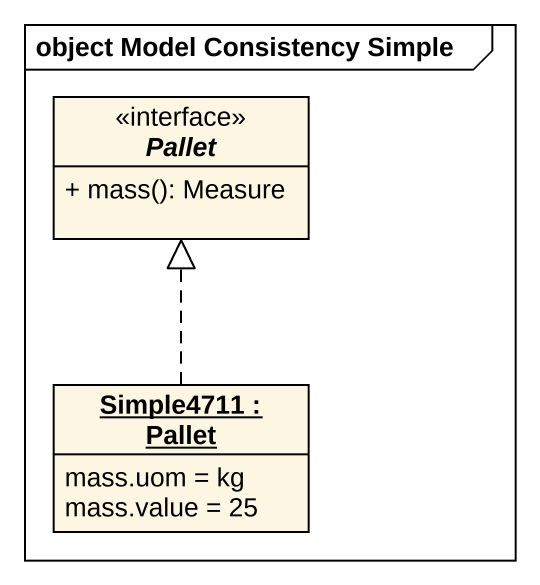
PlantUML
@startuml
mainframe object Model Consistency Simple
hide circle
hide empty members
skinparam classAttributeIconSize 0
interface Pallet {
  + mass(): Measure
}
object "Simple4711 : Pallet" as Simple4711 {
  mass.uom = kg
  mass.value = 25
}
Simple4711 .up.|> Pallet
@enduml
